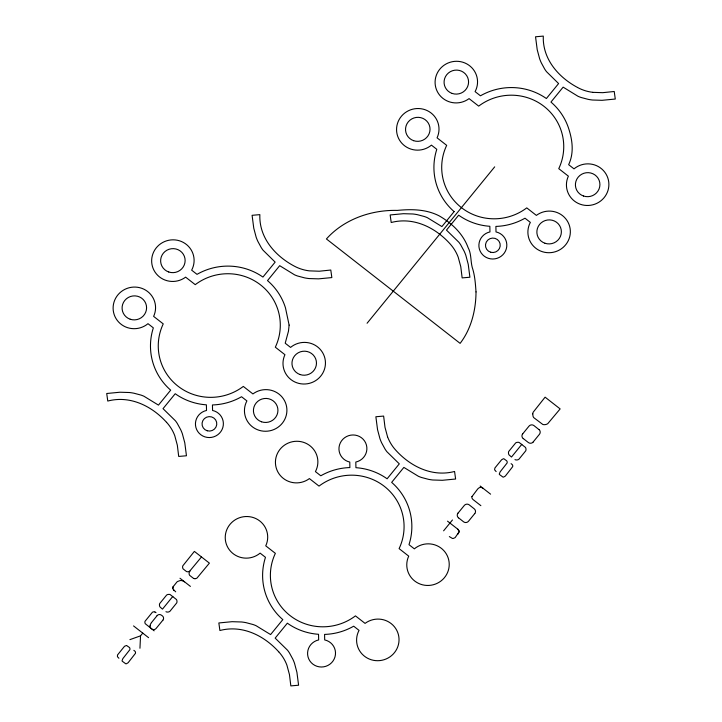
<?xml version="1.0" encoding="UTF-8"?>
<svg xmlns="http://www.w3.org/2000/svg" width="722" height="722" viewBox="0 0 722 722"><rect width="100%" height="100%" fill="white"/><g stroke="black" fill="none" stroke-linecap="round" stroke-linejoin="round"><path stroke-width="1.08" d="M139.951 648.257L140.537 635.847L142.766 633.131M447.523 521.158L457.811 529.19L459.002 530.905A2.238 2.184 -13.7 0 1 459.021 531.943L455.167 537.592L453.335 538.441A2.987 2.924 -13.7 0 1 452.387 538.422L449.328 536.581M459.03 531.943L458.073 534.018M471.98 496.583L477.422 489.363A5.361 5.244 -13.7 0 1 479.968 487.449A2.698 2.635 -13.7 0 1 481.448 487.467L482.991 488.243M184.579 581.833L182.278 580.714A5.09 4.973 -13.7 0 0 180.013 580.605L177.522 581.526A3.493 3.42 -13.7 0 0 176.791 582.167L173.145 586.724A3.068 3.005 -13.7 0 0 172.883 588.385A2.626 2.572 -13.7 0 0 173.072 589.17L175.69 591.814M189.931 571.129L189.372 572.086A3.565 3.493 -13.7 0 0 189.101 573.439L189.173 574.143A3.511 3.429 -13.7 0 0 189.715 575.407L193.604 578.448M173.352 586.381L173.208 586.607A3.023 2.951 -13.7 0 0 172.874 588.376M172.811 596.426L162.477 609.133L160.058 607.012A3.574 3.502 -13.7 0 1 159.589 606.038L159.436 604.946A3.836 3.754 -13.7 0 1 159.733 603.511L166.629 595.063A3.809 3.727 -13.7 0 1 167.982 594.468L169.11 594.377A3.583 3.511 -13.7 0 1 170.175 594.603L176.376 599.45A3.583 3.511 -13.7 0 1 176.845 600.415L176.998 601.507A3.809 3.727 -13.7 0 1 176.7 602.933L169.932 611.29A3.854 3.763 -13.7 0 1 168.767 611.895A4.052 3.971 -13.7 0 1 167.802 612.066A3.628 3.556 -13.7 0 1 166.547 611.931L165.943 611.705M521.826 444.328L511.492 457.035L509.073 454.914A3.574 3.502 -13.7 0 1 508.604 453.939L508.459 452.847A3.836 3.754 -13.7 0 1 508.757 451.412L515.643 442.965A3.809 3.727 -13.7 0 1 516.997 442.369L518.125 442.279A3.583 3.511 -13.7 0 1 519.19 442.505L525.39 447.351A3.583 3.511 -13.7 0 1 525.86 448.317L526.013 449.409A3.809 3.727 -13.7 0 1 525.724 450.835L518.956 459.192A3.854 3.763 -13.7 0 1 517.782 459.797A4.052 3.971 -13.7 0 1 516.817 459.968A3.628 3.556 -13.7 0 1 515.562 459.833L514.966 459.607M367.074 323.257L494.687 166.854M201.492 556.96L189.715 571.138A3.439 3.366 -13.7 0 1 188.487 571.671L187.801 571.761A3.33 3.249 -13.7 0 1 186.484 571.544L183.171 568.954A3.33 3.249 -13.7 0 1 182.657 567.745L182.594 567.068A3.439 3.366 -13.7 0 1 182.856 565.777L194.371 551.4L209.398 563.133L197.016 578.051A3.556 3.484 -13.7 0 1 195.716 578.602L194.985 578.683M151.44 622.626L157.107 615.667M162.865 620.171L156.105 628.465A3.168 3.096 -13.7 0 1 151.755 629.015M443.606 530.823L452.459 519.975M458.037 513.134L464.327 505.418A3.538 3.466 -13.7 0 1 469.183 504.831L474.246 508.839A3.538 3.466 -13.7 0 1 474.805 513.595M522.728 433.841L529.018 426.124A3.538 3.466 -13.7 0 1 533.874 425.538L538.937 429.545M474.76 513.568L468.47 521.284A3.529 3.448 -13.7 0 1 463.632 521.853L458.569 517.836M533.161 441.99L539.46 434.274A3.538 3.466 -13.7 0 0 538.973 429.509M129.906 639.638L140.537 635.847M592.69 92.344L602.726 92.678L614.232 91.495L615.279 99.04L602.022 100.313L592.509 100.015A49.962 48.87 -13.7 0 1 588.015 99.32L581.084 97.479A37.499 36.678 -13.7 0 1 577.988 96.27L563.133 87.136L550.958 102.064A60.838 59.511 -13.7 0 1 568.936 129.355C572.591 140.961 574.008 153.263 568.656 164.679L574.008 168.867A21.254 20.785 -13.7 0 1 607.798 177.874A21.254 20.785 -13.7 0 1 586.508 205.463A21.254 20.785 -13.7 0 1 568.376 176.159L558.765 168.659A53.049 51.894 -13.7 0 0 544.027 106.378A53.049 51.894 -13.7 0 0 478.686 106.116L469.074 98.616A21.254 20.785 -13.7 0 1 435.844 87.813A21.254 20.785 -13.7 0 1 458.623 61.388A21.254 20.785 -13.7 0 1 475.094 91.622L480.455 95.809A60.838 59.511 -13.7 0 1 546.383 98.526L558.593 83.562L546.518 71.677A37.499 36.678 -13.7 0 1 544.659 69.014L541.31 62.85A49.962 48.87 -13.7 0 1 539.623 58.717L537.213 49.71L535.543 36.777L543.296 36.1C542.403 58.978 558.404 77.263 577.555 87.479M154.968 612.003L156.033 612.671M523.26 438.552L528.351 442.523A3.529 3.448 -13.7 0 0 533.215 442.035M496.14 471.583L494.588 469.796L494.904 467.991L501.564 459.797L503.36 458.759A1.561 1.525 -13.7 0 1 503.965 458.831L506.627 460.78A1.967 1.931 -13.7 0 1 507.061 461.475L507.187 462.125A2.518 2.464 -13.7 0 1 507.07 463.046L500.12 471.881L499.299 473.993A1.273 1.236 -13.7 0 0 499.498 474.553L502.927 477.052A1.832 1.796 -13.7 0 0 503.613 477.071L505.355 476.051L512.647 466.701A2.762 2.698 -13.7 0 0 512.746 465.952L512.692 465.473A1.976 1.94 -13.7 0 0 512.286 464.661L511.934 464.327A15.063 14.738 -13.7 0 1 511.077 463.659M480.157 486.023L490.59 494.173M480.87 505.662L473.479 499.895A6.281 6.137 -13.7 0 1 472.838 499.335L472.468 498.893A2.798 2.735 -13.7 0 1 471.935 496.574M179.986 578.25L190.418 586.399M154.165 630.829L145.348 623.781A2.708 2.644 -13.7 0 1 144.941 622.815L144.878 622.274A2.735 2.671 -13.7 0 1 145.077 621.236L152.378 612.283A2.68 2.626 -13.7 0 1 153.362 611.877L153.912 611.814A2.68 2.626 -13.7 0 1 154.887 612.003M133.543 625.92L148.588 637.67M118.904 658.265L117.442 656.695L117.515 654.971L124.509 646.289L126.53 645.468L129.391 647.463A1.967 1.931 -13.7 0 1 129.825 648.166L129.951 648.816A2.518 2.464 -13.7 0 1 129.825 649.737L122.875 658.572L122.063 660.684A1.273 1.236 -13.7 0 0 122.262 661.235L125.691 663.735A1.832 1.796 -13.7 0 0 126.377 663.762L128.119 662.742L135.411 653.392A2.762 2.698 -13.7 0 0 135.51 652.643L135.456 652.156A1.976 1.94 -13.7 0 0 135.05 651.343L134.698 651.009A15.063 14.738 -13.7 0 1 133.841 650.341M174.155 590.587L173.451 589.802M457.811 529.19L458.993 530.896M166.565 422.343C151.846 406.008 130.005 395.187 107.768 401.053L106.721 393.499L119.978 392.226L129.491 392.524A49.962 48.87 -13.7 0 1 133.985 393.228L140.88 395.051A37.499 36.678 -13.7 0 1 143.94 396.234L158.461 405.114L170.672 390.151A60.838 59.511 -13.7 0 1 153.344 327.86L147.992 323.682A21.254 20.785 -13.7 0 1 114.202 314.666A21.254 20.785 -13.7 0 1 135.492 287.085A21.254 20.785 -13.7 0 1 153.624 316.38L163.235 323.889A53.049 51.894 -13.7 0 0 177.973 386.162A53.049 51.894 -13.7 0 0 243.314 386.423L252.926 393.932A21.254 20.785 -13.7 0 1 286.156 404.735A21.254 20.785 -13.7 0 1 263.377 431.16A21.254 20.785 -13.7 0 1 246.906 400.918L241.545 396.739A60.838 59.511 -13.7 0 1 212.448 404.952L212.566 410.466A13.989 13.691 -13.7 0 1 220.905 431.53A13.989 13.691 -13.7 0 1 197.774 431.548A13.989 13.691 -13.7 0 1 206.519 410.466L206.402 404.834A60.838 59.511 -13.7 0 1 175.211 393.734L163.028 408.661L175.428 420.8A37.499 36.678 -13.7 0 1 177.314 423.498L180.69 429.698A49.962 48.87 -13.7 0 1 182.377 433.823L184.787 442.839L186.456 455.772L178.704 456.439L177.332 445.203L174.769 435.7A42.625 41.696 -13.7 0 0 166.583 422.325M278.701 651.795C263.981 635.468 242.141 624.647 219.894 630.505L218.847 622.96L232.114 621.687L241.626 621.985A49.962 48.87 -13.7 0 1 246.121 622.68L253.007 624.512A37.499 36.678 -13.7 0 1 256.066 625.694L270.597 634.575L282.807 619.611A60.838 59.511 -13.7 0 1 265.479 557.321L260.119 553.133A21.254 20.785 -13.7 0 1 226.329 544.126A21.254 20.785 -13.7 0 1 247.628 516.537A21.254 20.785 -13.7 0 1 265.75 545.841L275.362 553.341A53.049 51.894 -13.7 0 0 290.109 615.622A53.049 51.894 -13.7 0 0 355.45 615.884L365.061 623.384A21.254 20.785 -13.7 0 1 398.282 634.187A21.254 20.785 -13.7 0 1 375.512 660.612A21.254 20.785 -13.7 0 1 359.042 630.378L353.681 626.191A60.838 59.511 -13.7 0 1 324.584 634.412L324.692 639.918A13.989 13.691 -13.7 0 1 333.032 660.991A13.989 13.691 -13.7 0 1 309.909 661.009A13.989 13.691 -13.7 0 1 318.655 639.927L318.537 634.295A60.838 59.511 -13.7 0 1 287.347 623.185L275.163 638.122L287.564 650.26A37.499 36.678 -13.7 0 1 289.45 652.95L292.825 659.15A49.962 48.87 -13.7 0 1 294.513 663.283L296.913 672.29L298.592 685.223L290.831 685.9L289.468 674.655L286.905 665.161A42.625 41.696 -13.7 0 0 278.71 651.786M387.561 436.819L384.997 427.316L383.635 416.08L375.873 416.747L377.552 429.68L379.952 438.696A49.962 48.87 -13.7 0 0 381.64 442.83L385.016 449.03A37.499 36.678 -13.7 0 0 386.902 451.719L399.302 463.858L387.118 478.794A60.838 59.511 -13.7 0 0 355.928 467.685L355.811 462.053A13.989 13.691 -13.7 0 0 364.556 440.971A13.989 13.691 -13.7 0 0 341.434 440.989A13.989 13.691 -13.7 0 0 349.773 462.062L349.881 467.567A60.838 59.511 -13.7 0 0 320.785 475.789L315.424 471.601A21.254 20.785 -13.7 0 0 298.953 441.368A21.254 20.785 -13.7 0 0 276.183 467.793A21.254 20.785 -13.7 0 0 309.404 478.587L319.016 486.096A53.049 51.894 -13.7 0 1 384.357 486.357A53.049 51.894 -13.7 0 1 399.104 548.63L408.715 556.139A21.254 20.785 -13.7 0 0 426.846 585.443A21.254 20.785 -13.7 0 0 448.136 557.853A21.254 20.785 -13.7 0 0 414.347 548.846L408.986 544.659A60.838 59.511 -13.7 0 0 391.658 482.368L403.869 467.405L418.399 476.285A37.499 36.678 -13.7 0 0 421.458 477.468L428.345 479.3A49.962 48.87 -13.7 0 0 432.839 479.995L442.351 480.292L455.618 479.02L454.571 471.466C432.325 477.332 410.484 466.511 395.764 450.185A42.625 41.696 -13.7 0 1 387.579 436.819M592.69 92.326A42.625 41.696 -13.7 0 1 577.546 87.488M195.066 578.674A3.556 3.484 -13.7 0 1 193.676 578.439M162.91 620.198A3.15 3.087 -13.7 0 0 162.441 615.92L161.403 615.18A3.15 3.087 -13.7 0 0 157.071 615.64M151.106 628.474A2.816 2.753 -13.7 0 1 150.239 626.913L150.158 626.362A5.171 5.063 -13.7 0 1 150.149 625.748M150.095 625.739A5.875 5.749 -13.7 0 1 151.476 622.653M523.233 438.588A3.529 3.448 -13.7 0 1 522.674 433.805M458.533 517.882A3.529 3.448 -13.7 0 1 457.983 513.098M289.116 325.09L288.475 331.19L285.208 343.221L290.569 347.408A21.254 20.785 -13.7 0 1 324.358 356.415A21.254 20.785 -13.7 0 1 303.069 384.005A21.254 20.785 -13.7 0 1 284.937 354.701L275.326 347.192A53.049 51.894 -13.7 0 0 260.579 284.919A53.049 51.894 -13.7 0 0 195.238 284.658L185.626 277.149A21.254 20.785 -13.7 0 1 152.405 266.355A21.254 20.785 -13.7 0 1 175.184 239.93A21.254 20.785 -13.7 0 1 191.655 270.163L197.007 274.351A60.838 59.511 -13.7 0 1 262.934 277.067L275.145 262.104L263.07 250.218A37.499 36.678 -13.7 0 1 261.22 247.556L257.871 241.392A49.962 48.87 -13.7 0 1 256.175 237.258L253.774 228.242L252.095 215.309L259.857 214.642C258.954 237.52 274.965 255.805 294.107 266.021A42.625 41.696 -13.7 0 0 309.251 270.858L319.286 271.219L330.793 270.028L331.84 277.582L318.582 278.854L309.061 278.557A49.962 48.87 -13.7 0 1 304.567 277.862L297.644 276.021A37.499 36.678 -13.7 0 1 294.54 274.811L279.694 265.678L267.51 280.605A60.838 59.511 -13.7 0 1 285.488 307.897L289.116 325.09M532.764 413.868L533.007 416.134A5.74 5.614 -13.7 0 0 533.757 417.641L542.809 424.464A5.713 5.586 -13.7 0 0 544.514 424.671L545.679 424.536A5.758 5.632 -13.7 0 0 547.781 423.643L560.146 408.914L545.101 397.163L533.17 412.226A5.74 5.614 -13.7 0 0 532.764 413.868M476.015 291.914C475.924 310.009 471.267 328.916 460.113 343.365L326.416 238.955C343.97 219.28 371.189 209.768 397.271 210.409C411.477 209.037 426.097 209.154 439.202 215.878C451.828 223.17 463.01 233.666 468.118 247.637C471.791 254.433 470.266 262.294 472.865 269.441C474.986 276.743 475.464 284.369 476.015 291.914M454.111 211.609L441.909 226.582L427.379 217.692A37.499 36.678 -13.7 0 0 424.319 216.51L417.433 214.687A49.962 48.87 -13.7 0 0 412.939 213.983L403.417 213.694L390.16 214.957L391.207 222.511C413.453 216.645 435.294 227.466 450.014 243.801A42.625 41.696 -13.7 0 1 458.199 257.167L460.771 266.662L462.143 277.898L469.905 277.23L468.226 264.297L465.825 255.281A49.962 48.87 -13.7 0 0 464.129 251.157L460.762 244.957A37.499 36.678 -13.7 0 0 458.876 242.258L446.476 230.119L458.66 215.192A60.838 59.511 -13.7 0 0 489.85 226.293L489.958 231.924A13.989 13.691 -13.7 0 0 481.222 253.007A13.989 13.691 -13.7 0 0 504.344 252.989A13.989 13.691 -13.7 0 0 496.005 231.924L495.897 226.41A60.838 59.511 -13.7 0 0 524.993 218.197L530.345 222.376A21.254 20.785 -13.7 0 0 546.816 252.619A21.254 20.785 -13.7 0 0 569.595 226.194A21.254 20.785 -13.7 0 0 536.374 215.391L526.762 207.882A53.049 51.894 -13.7 0 1 461.421 207.62A53.049 51.894 -13.7 0 1 446.674 145.348L437.063 137.839A21.254 20.785 -13.7 0 0 418.931 108.544A21.254 20.785 -13.7 0 0 397.642 136.124A21.254 20.785 -13.7 0 0 431.431 145.14L436.792 149.319A60.838 59.511 -13.7 0 0 454.111 211.609M168.722 271.986A12.274 12.003 -13.7 0 0 184.94 258.395A12.274 12.003 -13.7 0 0 164.968 251.545A12.274 12.003 -13.7 0 0 168.722 271.986M300.072 374.556A12.274 12.003 -13.7 0 0 316.281 360.955A12.274 12.003 -13.7 0 0 296.309 354.105A12.274 12.003 -13.7 0 0 300.072 374.556M583.511 196.014A12.274 12.003 -13.7 0 0 599.729 182.413A12.274 12.003 -13.7 0 0 579.757 175.563A12.274 12.003 -13.7 0 0 583.511 196.014M452.171 93.445A12.274 12.003 -13.7 0 0 468.379 79.853A12.274 12.003 -13.7 0 0 448.407 73.003A12.274 12.003 -13.7 0 0 452.171 93.445M490.68 252.24A7.391 7.229 -13.7 0 0 500.048 243.621A7.391 7.229 -13.7 0 0 487.828 240.056A7.391 7.229 -13.7 0 0 490.68 252.24M413.625 140.682A12.274 12.003 -13.7 0 0 429.843 127.09A12.274 12.003 -13.7 0 0 409.87 120.24A12.274 12.003 -13.7 0 0 413.625 140.682M544.975 243.251A12.274 12.003 -13.7 0 0 561.184 229.65A12.274 12.003 -13.7 0 0 541.211 222.8A12.274 12.003 -13.7 0 0 544.975 243.251M261.526 421.792A12.274 12.003 -13.7 0 0 277.744 408.192A12.274 12.003 -13.7 0 0 257.772 401.342A12.274 12.003 -13.7 0 0 261.526 421.792M130.186 319.223A12.274 12.003 -13.7 0 0 146.395 305.632A12.274 12.003 -13.7 0 0 126.422 298.782A12.274 12.003 -13.7 0 0 130.186 319.223M207.241 430.781A7.391 7.229 -13.7 0 0 216.609 422.162A7.391 7.229 -13.7 0 0 204.389 418.598A7.391 7.229 -13.7 0 0 207.241 430.781"/></g></svg>
